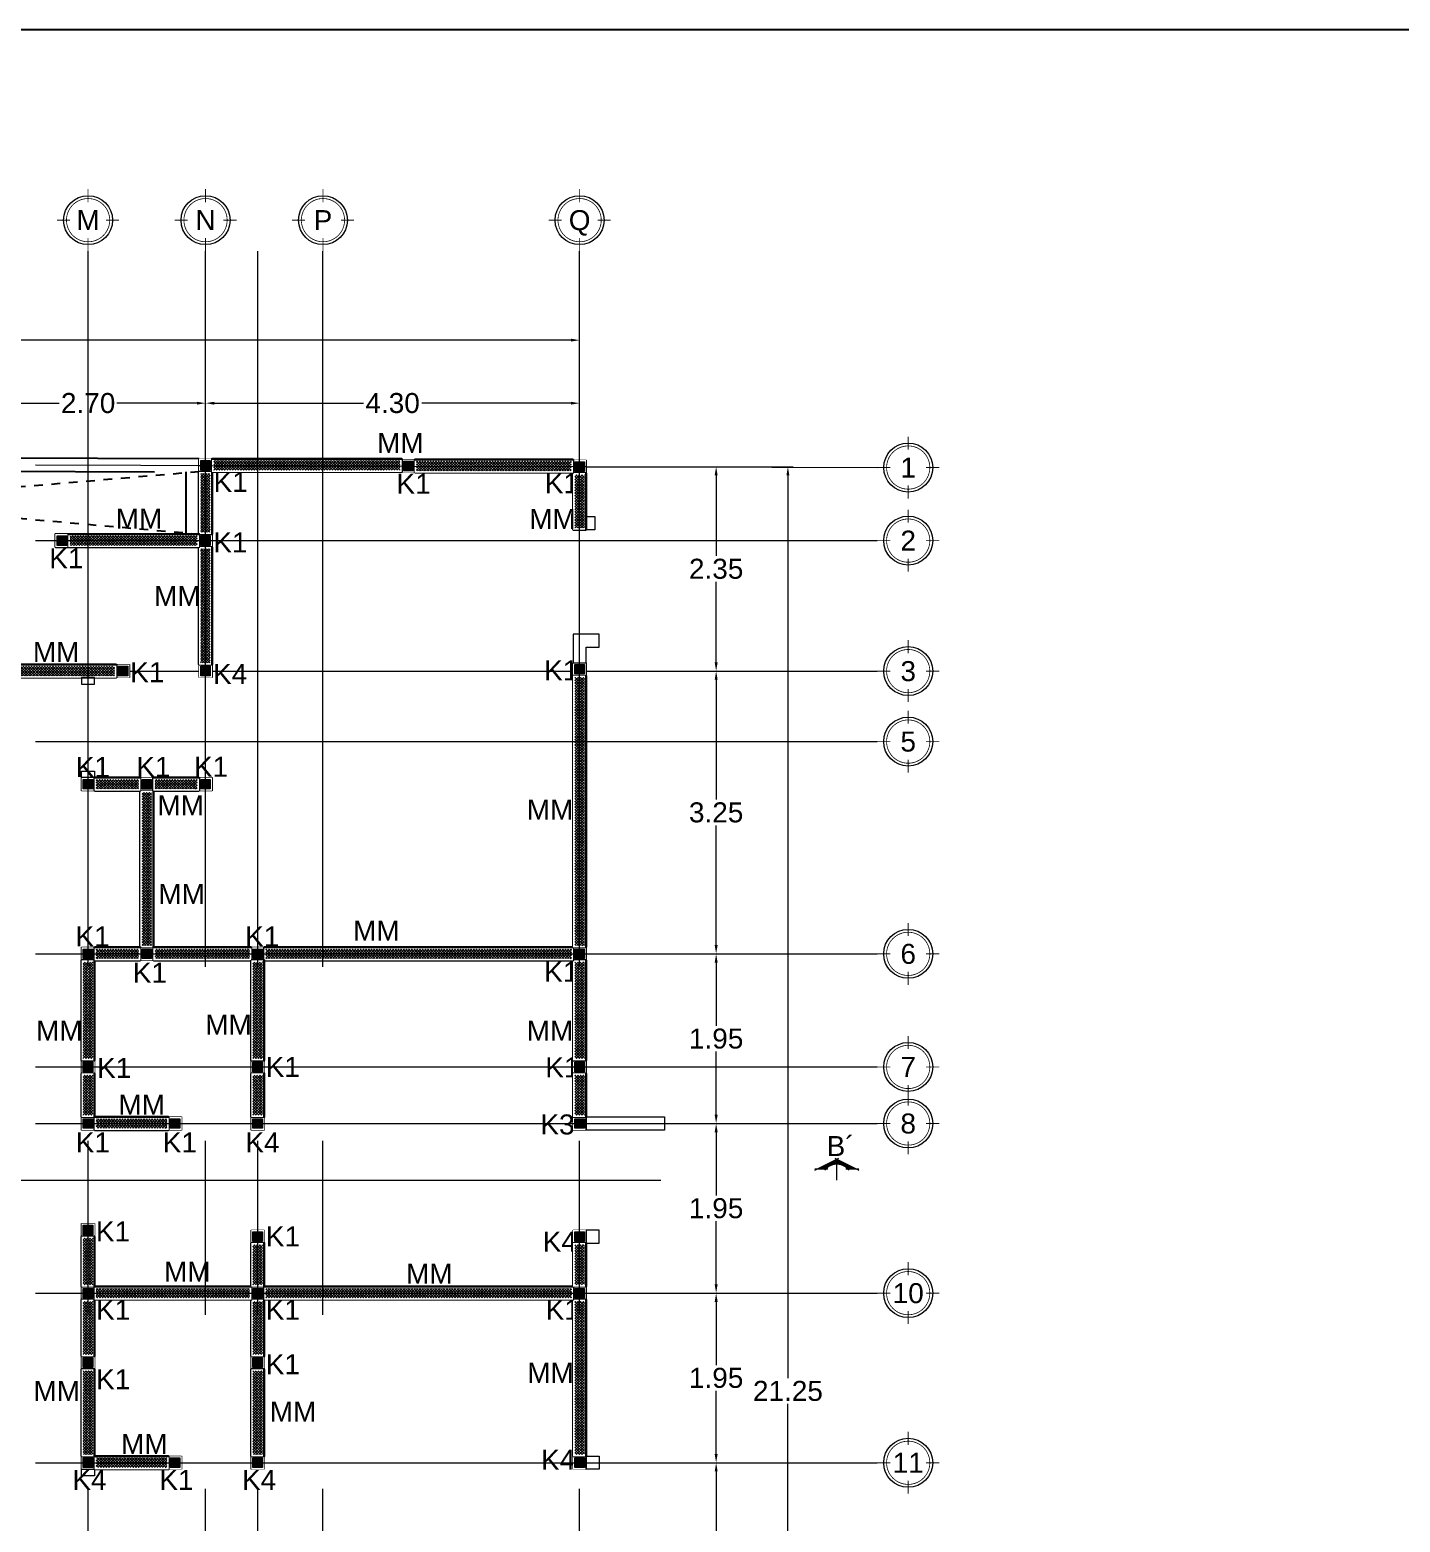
# Model space of a CAD drawing. Header units: metres. Extents: x 14 to 161, y 5 to 309.
# Drawn here: x 92.08 to 107.83, y 156.34 to 173.49 of the extents above; entities that cross this region are included whole.
import ezdxf
from ezdxf.enums import TextEntityAlignment as Align

# ---------------------------------------------------------------- set-up
doc = ezdxf.new("R2010")
doc.units = ezdxf.units.M
doc.set_wipeout_variables(frame=1)
doc.header["$PDMODE"] = 35
for name, pattern in [('ACAD_ISO05W100', [33, 24, -3, 0, -3, 0, -3]), ('CENTRO2', [0.9, 0.6, -0.1, 0.1, -0.1]), ('HIDDEN2', [4.7625, 3.175, -1.5875]), ('LÍNEAS_OCULTAS2', [0.1875, 0.125, -0.0625])]:
    doc.linetypes.add(name, pattern=pattern)
for name, color, linetype, lineweight in [('A-Acabados arquitectonicos', 254, 'Continuous', 20), ('E-Burbuja eje', 5, 'Continuous', 15), ('E-Castillos', 3, 'Continuous', 5), ('E-Corte', 2, 'ACAD_ISO05W100', 20), ('E-Ejes', 1, 'CENTRO2', 9), ('E-Hatch', 1, 'Continuous', 5), ('E-Muro de Mamposteria', 5, 'Continuous', 30), ('E-Textos', 3, 'Continuous', 15)]:
    doc.layers.add(name, color=color, linetype=linetype, lineweight=lineweight)
for name, color, linetype in [('E-Cotas', 2, 'Continuous'), ('E-Pie', 1, 'Continuous'), ('E-Vacio', 1, 'LÍNEAS_OCULTAS2')]:
    doc.layers.add(name, color=color, linetype=linetype)
doc.layers.add('E-Pretil', color=7, linetype='HIDDEN2', true_color=0xd6d6d6)
doc.styles.add('ARIAL', font='arial.ttf')
doc.styles.add('General', font='arial.ttf', dxfattribs={"height": 2.3})
doc.dimstyles.new('Generales', dxfattribs={"dimscale": 0, "dimtxt": 2.3, "dimasz": 2, "dimexe": 1.25, "dimexo": 0.625, "dimtad": 0, "dimtih": 1, "dimtoh": 1, "dimzin": 1, "dimdsep": 46, "dimtxsty": 'General', "dimcen": 2, "dimclrd": 2, "dimclre": 2, "dimclrt": 3, "dimadec": 0, "dimazin": 0, "dimtfac": 1, "dimtmove": 0, "dimatfit": 3, "dimfxl": 1, "dimlwd": 13, "dimlwe": 13, "dimarcsym": 0})

# ---------------------------------------------------------------- blocks, each defined once
blk = doc.blocks.new('*D364')
at = {"layer": 'Defpoints', "color": 0, "ltscale": 0.5, "transparency": 16777216}
for p in [(94.103, 169.2), (91.403, 168.395), (94.103, 168.386)]:
    blk.add_point(p, dxfattribs=at)
at = {"layer": 'E-Cotas', "color": 2, "linetype": 'Continuous', "lineweight": 13, "ltscale": 0.5, "transparency": 16777216}
for p, q in [((91.403, 168.426), (91.403, 169.262)), ((91.503, 169.2), (92.421, 169.2)), ((94.003, 169.2), (93.084, 169.2)), ((94.103, 168.417), (94.103, 169.262))]:
    blk.add_line(p, q, dxfattribs=at)
at = {"layer": 'E-Cotas', "color": 2, "ltscale": 0.5, "transparency": 16777216}
for points in [[(91.503, 169.216), (91.503, 169.183), (91.403, 169.2)], [(94.003, 169.216), (94.003, 169.183), (94.103, 169.2)]]:
    blk.add_solid(points, dxfattribs=at)
at = {"layer": 'E-Cotas', "color": 3, "ltscale": 0.5, "transparency": 16777216, "insert": (92.753, 169.2), "char_height": 0.23, "attachment_point": 5, "style": 'General'}
blk.add_mtext('2.70', dxfattribs=at)
blk = doc.blocks.new('*D363')
at = {"layer": 'Defpoints', "color": 0, "ltscale": 0.5, "transparency": 16777216}
for p in [(98.403, 169.2), (94.103, 168.485), (98.403, 168.485)]:
    blk.add_point(p, dxfattribs=at)
at = {"layer": 'E-Cotas', "color": 2, "linetype": 'Continuous', "lineweight": 13, "ltscale": 0.5, "transparency": 16777216}
for p, q in [((94.103, 168.517), (94.103, 169.262)), ((94.203, 169.2), (95.918, 169.2)), ((98.303, 169.2), (96.587, 169.2)), ((98.403, 168.517), (98.403, 169.262))]:
    blk.add_line(p, q, dxfattribs=at)
at = {"layer": 'E-Cotas', "color": 2, "ltscale": 0.5, "transparency": 16777216}
for points in [[(94.203, 169.216), (94.203, 169.183), (94.103, 169.2)], [(98.303, 169.216), (98.303, 169.183), (98.403, 169.2)]]:
    blk.add_solid(points, dxfattribs=at)
at = {"layer": 'E-Cotas', "color": 3, "ltscale": 0.5, "transparency": 16777216, "insert": (96.253, 169.2), "char_height": 0.23, "attachment_point": 5, "style": 'General'}
blk.add_mtext('4.30', dxfattribs=at)
blk = doc.blocks.new('*D352')
at = {"layer": 'Defpoints', "color": 0, "ltscale": 0.5, "transparency": 16777216}
for p in [(98.403, 169.924), (76.743, 168.546), (98.403, 168.439)]:
    blk.add_point(p, dxfattribs=at)
at = {"layer": 'E-Cotas', "color": 2, "linetype": 'Continuous', "lineweight": 13, "ltscale": 0.5, "transparency": 16777216}
for p, q in [((76.743, 168.577), (76.743, 169.987)), ((76.843, 169.924), (87.151, 169.924)), ((98.303, 169.924), (87.994, 169.924)), ((98.403, 168.47), (98.403, 169.987))]:
    blk.add_line(p, q, dxfattribs=at)
at = {"layer": 'E-Cotas', "color": 2, "ltscale": 0.5, "transparency": 16777216}
for points in [[(76.843, 169.941), (76.843, 169.908), (76.743, 169.924)], [(98.303, 169.941), (98.303, 169.908), (98.403, 169.924)]]:
    blk.add_solid(points, dxfattribs=at)
at = {"layer": 'E-Cotas', "color": 3, "ltscale": 0.5, "transparency": 16777216, "insert": (87.573, 169.924), "char_height": 0.23, "attachment_point": 5, "style": 'General'}
blk.add_mtext('21.66', dxfattribs=at)
blk = doc.blocks.new('*D343')
at = {"layer": 'Defpoints', "color": 0, "ltscale": 0.5, "transparency": 16777216}
for p in [(98.403, 168.47), (98.403, 166.12), (99.972, 166.12)]:
    blk.add_point(p, dxfattribs=at)
at = {"layer": 'E-Cotas', "color": 2, "linetype": 'Continuous', "lineweight": 13, "ltscale": 0.5, "transparency": 16777216}
for p, q in [((98.434, 168.47), (100.034, 168.47)), ((99.972, 168.37), (99.972, 167.444)), ((99.972, 166.22), (99.972, 167.147)), ((98.434, 166.12), (100.034, 166.12))]:
    blk.add_line(p, q, dxfattribs=at)
at = {"layer": 'E-Cotas', "color": 2, "ltscale": 0.5, "transparency": 16777216}
for points in [[(99.955, 168.37), (99.989, 168.37), (99.972, 168.47)], [(99.955, 166.22), (99.989, 166.22), (99.972, 166.12)]]:
    blk.add_solid(points, dxfattribs=at)
at = {"layer": 'E-Cotas', "color": 3, "ltscale": 0.5, "transparency": 16777216, "insert": (99.972, 167.295), "char_height": 0.23, "attachment_point": 5, "style": 'General'}
blk.add_mtext('2.35', dxfattribs=at)
blk = doc.blocks.new('*D342')
at = {"layer": 'Defpoints', "color": 0, "ltscale": 0.5, "transparency": 16777216}
for p in [(98.403, 166.12), (98.403, 162.87), (99.972, 162.87)]:
    blk.add_point(p, dxfattribs=at)
at = {"layer": 'E-Cotas', "color": 2, "linetype": 'Continuous', "lineweight": 13, "ltscale": 0.5, "transparency": 16777216}
for p, q in [((98.434, 166.12), (100.034, 166.12)), ((99.972, 166.02), (99.972, 164.644)), ((99.972, 162.97), (99.972, 164.347)), ((98.434, 162.87), (100.034, 162.87))]:
    blk.add_line(p, q, dxfattribs=at)
at = {"layer": 'E-Cotas', "color": 2, "ltscale": 0.5, "transparency": 16777216}
for points in [[(99.955, 166.02), (99.989, 166.02), (99.972, 166.12)], [(99.955, 162.97), (99.989, 162.97), (99.972, 162.87)]]:
    blk.add_solid(points, dxfattribs=at)
at = {"layer": 'E-Cotas', "color": 3, "ltscale": 0.5, "transparency": 16777216, "insert": (99.972, 164.495), "char_height": 0.23, "attachment_point": 5, "style": 'General'}
blk.add_mtext('3.25', dxfattribs=at)
blk = doc.blocks.new('*D341')
at = {"layer": 'Defpoints', "color": 0, "ltscale": 0.5, "transparency": 16777216}
for p in [(98.403, 162.87), (98.403, 160.92), (99.972, 160.92)]:
    blk.add_point(p, dxfattribs=at)
at = {"layer": 'E-Cotas', "color": 2, "linetype": 'Continuous', "lineweight": 13, "ltscale": 0.5, "transparency": 16777216}
for p, q in [((98.434, 162.87), (100.034, 162.87)), ((99.972, 162.77), (99.972, 162.044)), ((99.972, 161.02), (99.972, 161.747)), ((98.434, 160.92), (100.034, 160.92))]:
    blk.add_line(p, q, dxfattribs=at)
at = {"layer": 'E-Cotas', "color": 2, "ltscale": 0.5, "transparency": 16777216}
for points in [[(99.955, 162.77), (99.989, 162.77), (99.972, 162.87)], [(99.955, 161.02), (99.989, 161.02), (99.972, 160.92)]]:
    blk.add_solid(points, dxfattribs=at)
at = {"layer": 'E-Cotas', "color": 3, "ltscale": 0.5, "transparency": 16777216, "insert": (99.972, 161.895), "char_height": 0.23, "attachment_point": 5, "style": 'General'}
blk.add_mtext('1.95', dxfattribs=at)
blk = doc.blocks.new('*D340')
at = {"layer": 'Defpoints', "color": 0, "ltscale": 0.5, "transparency": 16777216}
for p in [(98.403, 160.92), (98.403, 158.97), (99.972, 158.97)]:
    blk.add_point(p, dxfattribs=at)
at = {"layer": 'E-Cotas', "color": 2, "linetype": 'Continuous', "lineweight": 13, "ltscale": 0.5, "transparency": 16777216}
for p, q in [((98.434, 160.92), (100.034, 160.92)), ((99.972, 160.82), (99.972, 160.094)), ((99.972, 159.07), (99.972, 159.797)), ((98.434, 158.97), (100.034, 158.97))]:
    blk.add_line(p, q, dxfattribs=at)
at = {"layer": 'E-Cotas', "color": 2, "ltscale": 0.5, "transparency": 16777216}
for points in [[(99.955, 160.82), (99.989, 160.82), (99.972, 160.92)], [(99.955, 159.07), (99.989, 159.07), (99.972, 158.97)]]:
    blk.add_solid(points, dxfattribs=at)
at = {"layer": 'E-Cotas', "color": 3, "ltscale": 0.5, "transparency": 16777216, "insert": (99.972, 159.945), "char_height": 0.23, "attachment_point": 5, "style": 'General'}
blk.add_mtext('1.95', dxfattribs=at)
blk = doc.blocks.new('*D339')
at = {"layer": 'Defpoints', "color": 0, "ltscale": 0.5, "transparency": 16777216}
for p in [(98.403, 158.97), (98.403, 157.02), (99.972, 157.02)]:
    blk.add_point(p, dxfattribs=at)
at = {"layer": 'E-Cotas', "color": 2, "linetype": 'Continuous', "lineweight": 13, "ltscale": 0.5, "transparency": 16777216}
for p, q in [((98.434, 158.97), (100.034, 158.97)), ((99.972, 158.87), (99.972, 158.144)), ((99.972, 157.12), (99.972, 157.847)), ((98.434, 157.02), (100.034, 157.02))]:
    blk.add_line(p, q, dxfattribs=at)
at = {"layer": 'E-Cotas', "color": 2, "ltscale": 0.5, "transparency": 16777216}
for points in [[(99.955, 158.87), (99.989, 158.87), (99.972, 158.97)], [(99.955, 157.12), (99.989, 157.12), (99.972, 157.02)]]:
    blk.add_solid(points, dxfattribs=at)
at = {"layer": 'E-Cotas', "color": 3, "ltscale": 0.5, "transparency": 16777216, "insert": (99.972, 157.995), "char_height": 0.23, "attachment_point": 5, "style": 'General'}
blk.add_mtext('1.95', dxfattribs=at)
blk = doc.blocks.new('*D338')
at = {"layer": 'Defpoints', "color": 0, "ltscale": 0.5, "transparency": 16777216}
for p in [(98.403, 157.02), (98.403, 155.07), (99.972, 155.07)]:
    blk.add_point(p, dxfattribs=at)
at = {"layer": 'E-Cotas', "color": 2, "linetype": 'Continuous', "lineweight": 13, "ltscale": 0.5, "transparency": 16777216}
for p, q in [((98.434, 157.02), (100.034, 157.02)), ((99.972, 156.92), (99.972, 156.194)), ((99.972, 155.17), (99.972, 155.897)), ((98.434, 155.07), (100.034, 155.07))]:
    blk.add_line(p, q, dxfattribs=at)
at = {"layer": 'E-Cotas', "color": 2, "ltscale": 0.5, "transparency": 16777216}
for points in [[(99.955, 156.92), (99.989, 156.92), (99.972, 157.02)], [(99.955, 155.17), (99.989, 155.17), (99.972, 155.07)]]:
    blk.add_solid(points, dxfattribs=at)
at = {"layer": 'E-Cotas', "color": 3, "ltscale": 0.5, "transparency": 16777216, "insert": (99.972, 156.045), "char_height": 0.23, "attachment_point": 5, "style": 'General'}
blk.add_mtext('1.95', dxfattribs=at)
blk = doc.blocks.new('*D335')
at = {"layer": 'Defpoints', "color": 0, "ltscale": 0.5, "transparency": 16777216}
for p in [(98.403, 168.47), (100.797, 168.47), (98.403, 147.22)]:
    blk.add_point(p, dxfattribs=at)
at = {"layer": 'E-Cotas', "color": 2, "linetype": 'Continuous', "lineweight": 13, "ltscale": 0.5, "transparency": 16777216}
for p, q in [((98.434, 168.47), (100.859, 168.47)), ((100.797, 168.37), (100.797, 157.994)), ((100.797, 147.32), (100.797, 157.697)), ((98.434, 147.22), (100.859, 147.22))]:
    blk.add_line(p, q, dxfattribs=at)
at = {"layer": 'E-Cotas', "color": 2, "ltscale": 0.5, "transparency": 16777216}
for points in [[(100.78, 168.37), (100.813, 168.37), (100.797, 168.47)], [(100.78, 147.32), (100.813, 147.32), (100.797, 147.22)]]:
    blk.add_solid(points, dxfattribs=at)
at = {"layer": 'E-Cotas', "color": 3, "ltscale": 0.5, "transparency": 16777216, "insert": (100.797, 157.845), "char_height": 0.23, "attachment_point": 5, "style": 'General'}
blk.add_mtext('21.25', dxfattribs=at)
blk = doc.blocks.new('*U468')
at = {"layer": 'E-Castillos'}
blk.add_lwpolyline([(-0.075, -0.075), (-0.075, 0.075), (0.075, 0.075), (0.075, -0.075), (-0.075, -0.075)], dxfattribs=at)
blk.add_wipeout([(-0.075, -0.075), (0.075, -0.075), (0.075, 0.075), (-0.075, 0.075)])
at = {"layer": 'E-Hatch'}
h = blk.add_hatch(color=1, dxfattribs=at)
h.dxf.hatch_style = 1
h.paths.add_polyline_path([(-0.055, -0.055), (-0.055, 0.055), (0.055, 0.055), (0.055, -0.055)])
at = {"layer": 'E-Castillos'}
blk.add_lwpolyline([(-0.055, -0.055), (-0.055, 0.055), (0.055, 0.055), (0.055, -0.055)], close=True, dxfattribs=at)
blk = doc.blocks.new('*U667')
for points in [[(-0.843, -0.075), (-0.193, -0.075), (-0.193, 0.075), (-0.843, 0.075)], [(-0.823, -0.055), (-0.213, -0.055), (-0.213, 0.055), (-0.823, 0.055)]]:
    blk.add_lwpolyline(points, close=True)
blk.add_wipeout([(-0.843, -0.075), (-0.193, -0.075), (-0.193, 0.075), (-0.843, 0.075)])
at = {"linetype": 'ByBlock', "lineweight": 5}
h = blk.add_hatch(dxfattribs=at)
h.set_pattern_fill('ANSI37', color=5, scale=0.0069)
h.set_pattern_definition([(45, (-1.035368, -6e-16), (-0.01549094, 0.01549094), []), (135, (-1.035368, -6e-16), (-0.01549094, -0.01549094), [])])
h.paths.add_polyline_path([(-0.823, 0.055), (-0.823, -0.055), (-0.213, -0.055), (-0.213, 0.055)])
blk.add_line((-0.843, 0.075), (-0.193, 0.075))
blk = doc.blocks.new('*U700')
for points in [[(-0.843, -0.075), (-0.128, -0.075), (-0.128, 0.075), (-0.843, 0.075)], [(-0.823, -0.055), (-0.148, -0.055), (-0.148, 0.055), (-0.823, 0.055)]]:
    blk.add_lwpolyline(points, close=True)
blk.add_wipeout([(-0.843, -0.075), (-0.128, -0.075), (-0.128, 0.075), (-0.843, 0.075)])
at = {"linetype": 'ByBlock', "lineweight": 5}
h = blk.add_hatch(dxfattribs=at)
h.set_pattern_fill('ANSI37', color=5, scale=0.0069)
h.set_pattern_definition([(45, (-0.97038, -5e-16), (-0.01549094, 0.01549094), []), (135, (-0.97038, -5e-16), (-0.01549094, -0.01549094), [])])
h.paths.add_polyline_path([(-0.823, 0.055), (-0.823, -0.055), (-0.148, -0.055), (-0.148, 0.055)])
blk.add_line((-0.843, 0.075), (-0.128, 0.075))
blk = doc.blocks.new('*U701')
for points in [[(-0.843, -0.075), (0.507, -0.075), (0.507, 0.075), (-0.843, 0.075)], [(-0.823, -0.055), (0.487, -0.055), (0.487, 0.055), (-0.823, 0.055)]]:
    blk.add_lwpolyline(points, close=True)
blk.add_wipeout([(-0.843, -0.075), (0.507, -0.075), (0.507, 0.075), (-0.843, 0.075)])
at = {"linetype": 'ByBlock', "lineweight": 5}
h = blk.add_hatch(dxfattribs=at)
h.set_pattern_fill('ANSI37', color=5, scale=0.0069)
h.set_pattern_definition([(45, (-0.335353, -2e-16), (-0.01549094, 0.01549094), []), (135, (-0.335353, -2e-16), (-0.01549094, -0.01549094), [])])
h.paths.add_polyline_path([(0.487, -0.055), (0.487, 0.055), (-0.823, 0.055), (-0.823, -0.055)])
blk.add_line((-0.843, 0.075), (0.507, 0.075))
blk = doc.blocks.new('*U710')
for points in [[(-0.843, -0.075), (0.957, -0.075), (0.957, 0.075), (-0.843, 0.075)], [(-0.823, -0.055), (0.937, -0.055), (0.937, 0.055), (-0.823, 0.055)]]:
    blk.add_lwpolyline(points, close=True)
blk.add_wipeout([(-0.843, -0.075), (0.957, -0.075), (0.957, 0.075), (-0.843, 0.075)])
at = {"linetype": 'ByBlock', "lineweight": 5}
h = blk.add_hatch(dxfattribs=at)
h.set_pattern_fill('ANSI37', color=5, scale=0.0069)
h.set_pattern_definition([(45, (0.114647, 6e-17), (-0.01549094, 0.01549094), []), (135, (0.114647, 6e-17), (-0.01549094, -0.01549094), [])])
h.paths.add_polyline_path([(0.937, -0.055), (0.937, 0.055), (-0.823, 0.055), (-0.823, -0.055)])
blk.add_line((-0.843, 0.075), (0.957, 0.075))
blk = doc.blocks.new('*U686')
for points in [[(-0.843, -0.075), (0.307, -0.075), (0.307, 0.075), (-0.843, 0.075)], [(-0.823, -0.055), (0.287, -0.055), (0.287, 0.055), (-0.823, 0.055)]]:
    blk.add_lwpolyline(points, close=True)
blk.add_wipeout([(-0.843, -0.075), (0.307, -0.075), (0.307, 0.075), (-0.843, 0.075)])
at = {"linetype": 'ByBlock', "lineweight": 5}
h = blk.add_hatch(dxfattribs=at)
h.set_pattern_fill('ANSI37', color=5, scale=0.0069)
h.set_pattern_definition([(45, (-0.535353, -3e-16), (-0.01549094, 0.01549094), []), (135, (-0.535353, -3e-16), (-0.01549094, -0.01549094), [])])
h.paths.add_polyline_path([(0.287, -0.055), (0.287, 0.055), (-0.823, 0.055), (-0.823, -0.055)])
blk.add_line((-0.843, 0.075), (0.307, 0.075))
blk = doc.blocks.new('*U712')
for points in [[(-0.843, -0.075), (-0.343, -0.075), (-0.343, 0.075), (-0.843, 0.075)], [(-0.823, -0.055), (-0.363, -0.055), (-0.363, 0.055), (-0.823, 0.055)]]:
    blk.add_lwpolyline(points, close=True)
blk.add_wipeout([(-0.843, -0.075), (-0.343, -0.075), (-0.343, 0.075), (-0.843, 0.075)])
at = {"linetype": 'ByBlock', "lineweight": 5}
h = blk.add_hatch(dxfattribs=at)
h.set_pattern_fill('ANSI37', color=5, scale=0.0069)
h.set_pattern_definition([(45, (-1.185353, -7e-16), (-0.01549094, 0.01549094), []), (135, (-1.185353, -7e-16), (-0.01549094, -0.01549094), [])])
h.paths.add_polyline_path([(-0.823, 0.055), (-0.823, -0.055), (-0.363, -0.055), (-0.363, 0.055)])
blk.add_line((-0.843, 0.075), (-0.343, 0.075))
blk = doc.blocks.new('*U719')
for points in [[(-0.843, -0.075), (0.157, -0.075), (0.157, 0.075), (-0.843, 0.075)], [(-0.823, -0.055), (0.137, -0.055), (0.137, 0.055), (-0.823, 0.055)]]:
    blk.add_lwpolyline(points, close=True)
blk.add_wipeout([(-0.843, -0.075), (0.157, -0.075), (0.157, 0.075), (-0.843, 0.075)])
at = {"linetype": 'ByBlock', "lineweight": 5}
h = blk.add_hatch(dxfattribs=at)
h.set_pattern_fill('ANSI37', color=5, scale=0.0069)
h.set_pattern_definition([(45, (-0.685353, -4e-16), (-0.01549094, 0.01549094), []), (135, (-0.685353, -4e-16), (-0.01549094, -0.01549094), [])])
h.paths.add_polyline_path([(0.137, -0.055), (0.137, 0.055), (-0.823, 0.055), (-0.823, -0.055)])
blk.add_line((-0.843, 0.075), (0.157, 0.075))
blk = doc.blocks.new('*U698')
for points in [[(-0.843, -0.075), (1.337, -0.075), (1.337, 0.075), (-0.843, 0.075)], [(-0.823, -0.055), (1.317, -0.055), (1.317, 0.055), (-0.823, 0.055)]]:
    blk.add_lwpolyline(points, close=True)
blk.add_wipeout([(-0.843, -0.075), (1.337, -0.075), (1.337, 0.075), (-0.843, 0.075)])
at = {"linetype": 'ByBlock', "lineweight": 5}
h = blk.add_hatch(dxfattribs=at)
h.set_pattern_fill('ANSI37', color=5, scale=0.0069)
h.set_pattern_definition([(45, (0.494547, 3e-16), (-0.01549094, 0.01549094), []), (135, (0.494547, 3e-16), (-0.01549094, -0.01549094), [])])
h.paths.add_polyline_path([(1.317, -0.055), (1.317, 0.055), (-0.823, 0.055), (-0.823, -0.055)])
blk.add_line((-0.843, 0.075), (1.337, 0.075))
blk = doc.blocks.new('*U699')
for points in [[(-0.843, -0.075), (0.977, -0.075), (0.977, 0.075), (-0.843, 0.075)], [(-0.823, -0.055), (0.957, -0.055), (0.957, 0.055), (-0.823, 0.055)]]:
    blk.add_lwpolyline(points, close=True)
blk.add_wipeout([(-0.843, -0.075), (0.977, -0.075), (0.977, 0.075), (-0.843, 0.075)])
at = {"linetype": 'ByBlock', "lineweight": 5}
h = blk.add_hatch(dxfattribs=at)
h.set_pattern_fill('ANSI37', color=5, scale=0.0069)
h.set_pattern_definition([(45, (0.134747, 7e-17), (-0.01549094, 0.01549094), []), (135, (0.134747, 7e-17), (-0.01549094, -0.01549094), [])])
h.paths.add_polyline_path([(0.957, -0.055), (0.957, 0.055), (-0.823, 0.055), (-0.823, -0.055)])
blk.add_line((-0.843, 0.075), (0.977, 0.075))
blk = doc.blocks.new('*U706')
for points in [[(-0.843, -0.075), (0.657, -0.075), (0.657, 0.075), (-0.843, 0.075)], [(-0.823, -0.055), (0.637, -0.055), (0.637, 0.055), (-0.823, 0.055)]]:
    blk.add_lwpolyline(points, close=True)
blk.add_wipeout([(-0.843, -0.075), (0.657, -0.075), (0.657, 0.075), (-0.843, 0.075)])
at = {"linetype": 'ByBlock', "lineweight": 5}
h = blk.add_hatch(dxfattribs=at)
h.set_pattern_fill('ANSI37', color=5, scale=0.0069)
h.set_pattern_definition([(45, (-0.185453, -1e-16), (-0.01549094, 0.01549094), []), (135, (-0.185453, -1e-16), (-0.01549094, -0.01549094), [])])
h.paths.add_polyline_path([(0.637, -0.055), (0.637, 0.055), (-0.823, 0.055), (-0.823, -0.055)])
blk.add_line((-0.843, 0.075), (0.657, 0.075))
blk = doc.blocks.new('*U705')
for points in [[(-0.843, -0.075), (0.757, -0.075), (0.757, 0.075), (-0.843, 0.075)], [(-0.823, -0.055), (0.737, -0.055), (0.737, 0.055), (-0.823, 0.055)]]:
    blk.add_lwpolyline(points, close=True)
blk.add_wipeout([(-0.843, -0.075), (0.757, -0.075), (0.757, 0.075), (-0.843, 0.075)])
at = {"linetype": 'ByBlock', "lineweight": 5}
h = blk.add_hatch(dxfattribs=at)
h.set_pattern_fill('ANSI37', color=5, scale=0.0069)
h.set_pattern_definition([(45, (-0.085253, -5e-17), (-0.01549094, 0.01549094), []), (135, (-0.085253, -5e-17), (-0.01549094, -0.01549094), [])])
h.paths.add_polyline_path([(0.737, -0.055), (0.737, 0.055), (-0.823, 0.055), (-0.823, -0.055)])
blk.add_line((-0.843, 0.075), (0.757, 0.075))
blk = doc.blocks.new('*U716')
for points in [[(-0.843, -0.075), (-0.318, -0.075), (-0.318, 0.075), (-0.843, 0.075)], [(-0.823, -0.055), (-0.338, -0.055), (-0.338, 0.055), (-0.823, 0.055)]]:
    blk.add_lwpolyline(points, close=True)
blk.add_wipeout([(-0.843, -0.075), (-0.318, -0.075), (-0.318, 0.075), (-0.843, 0.075)])
at = {"linetype": 'ByBlock', "lineweight": 5}
h = blk.add_hatch(dxfattribs=at)
h.set_pattern_fill('ANSI37', color=5, scale=0.0069)
h.set_pattern_definition([(45, (-1.160153, -6e-16), (-0.01549094, 0.01549094), []), (135, (-1.160153, -6e-16), (-0.01549094, -0.01549094), [])])
h.paths.add_polyline_path([(-0.823, 0.055), (-0.823, -0.055), (-0.338, -0.055), (-0.338, 0.055)])
blk.add_line((-0.843, 0.075), (-0.318, 0.075))
blk = doc.blocks.new('*U711')
for points in [[(-0.843, -0.075), (-0.318, -0.075), (-0.318, 0.075), (-0.843, 0.075)], [(-0.823, -0.055), (-0.338, -0.055), (-0.338, 0.055), (-0.823, 0.055)]]:
    blk.add_lwpolyline(points, close=True)
blk.add_wipeout([(-0.843, -0.075), (-0.318, -0.075), (-0.318, 0.075), (-0.843, 0.075)])
at = {"linetype": 'ByBlock', "lineweight": 5}
h = blk.add_hatch(dxfattribs=at)
h.set_pattern_fill('ANSI37', color=5, scale=0.0069)
h.set_pattern_definition([(45, (-1.160253, -6e-16), (-0.01549094, 0.01549094), []), (135, (-1.160253, -6e-16), (-0.01549094, -0.01549094), [])])
h.paths.add_polyline_path([(-0.823, 0.055), (-0.823, -0.055), (-0.338, -0.055), (-0.338, 0.055)])
blk.add_line((-0.843, 0.075), (-0.318, 0.075))
blk = doc.blocks.new('*U713')
for points in [[(-0.843, -0.075), (0.007, -0.075), (0.007, 0.075), (-0.843, 0.075)], [(-0.823, -0.055), (-0.013, -0.055), (-0.013, 0.055), (-0.823, 0.055)]]:
    blk.add_lwpolyline(points, close=True)
blk.add_wipeout([(-0.843, -0.075), (0.007, -0.075), (0.007, 0.075), (-0.843, 0.075)])
at = {"linetype": 'ByBlock', "lineweight": 5}
h = blk.add_hatch(dxfattribs=at)
h.set_pattern_fill('ANSI37', color=5, scale=0.0069)
h.set_pattern_definition([(45, (-0.835353, -5e-16), (-0.01549094, 0.01549094), []), (135, (-0.835353, -5e-16), (-0.01549094, -0.01549094), [])])
h.paths.add_polyline_path([(-0.823, -0.055), (-0.013, -0.055), (-0.013, 0.055), (-0.823, 0.055)])
blk.add_line((-0.843, 0.075), (0.007, 0.075))
blk = doc.blocks.new('*U717')
for points in [[(-1.125, -0.075), (0, -0.075), (0, 0.075), (-1.125, 0.075)], [(-1.105, -0.055), (-0.02, -0.055), (-0.02, 0.055), (-1.105, 0.055)]]:
    blk.add_lwpolyline(points, close=True)
blk.add_wipeout([(-1.125, -0.075), (0, -0.075), (0, 0.075), (-1.125, 0.075)])
at = {"linetype": 'ByBlock', "lineweight": 5}
h = blk.add_hatch(dxfattribs=at)
h.set_pattern_fill('ANSI37', color=5, scale=0.0069)
h.set_pattern_definition([(45, (-1.1249, -6e-16), (-0.01549094, 0.01549094), []), (135, (-1.1249, -6e-16), (-0.01549094, -0.01549094), [])])
h.paths.add_polyline_path([(-1.105, -0.055), (-0.02, -0.055), (-0.02, 0.055), (-1.105, 0.055)])
blk.add_line((-1.125, 0.075), (0, 0.075))
blk = doc.blocks.new('*U714')
for points in [[(-3.55, -0.075), (0, -0.075), (0, 0.075), (-3.55, 0.075)], [(-3.53, -0.055), (-0.02, -0.055), (-0.02, 0.055), (-3.53, 0.055)]]:
    blk.add_lwpolyline(points, close=True)
blk.add_wipeout([(-3.55, -0.075), (0, -0.075), (0, 0.075), (-3.55, 0.075)])
at = {"linetype": 'ByBlock', "lineweight": 5}
h = blk.add_hatch(dxfattribs=at)
h.set_pattern_fill('ANSI37', color=5, scale=0.0069)
h.set_pattern_definition([(45, (-3.5501, -2e-15), (-0.01549094, 0.01549094), []), (135, (-3.5501, -2e-15), (-0.01549094, -0.01549094), [])])
h.paths.add_polyline_path([(-3.53, -0.055), (-0.02, -0.055), (-0.02, 0.055), (-3.53, 0.055)])
blk.add_line((-3.55, 0.075), (0, 0.075))
blk = doc.blocks.new('*U715')
for points in [[(-2.814, -0.075), (0.307, -0.075), (0.307, 0.075), (-2.814, 0.075)], [(-2.794, -0.055), (0.287, -0.055), (0.287, 0.055), (-2.794, 0.055)]]:
    blk.add_lwpolyline(points, close=True)
blk.add_wipeout([(-2.814, -0.075), (0.307, -0.075), (0.307, 0.075), (-2.814, 0.075)])
at = {"linetype": 'ByBlock', "lineweight": 5}
h = blk.add_hatch(dxfattribs=at)
h.set_pattern_fill('ANSI37', color=5, scale=0.0069)
h.set_pattern_definition([(45, (-2.507057, -1e-15), (-0.01549094, 0.01549094), []), (135, (-2.507057, -1e-15), (-0.01549094, -0.01549094), [])])
h.paths.add_polyline_path([(0.287, -0.055), (0.287, 0.055), (-2.794, 0.055), (-2.794, -0.055)])
blk.add_line((-2.814, 0.075), (0.307, 0.075))
blk = doc.blocks.new('*U718')
for points in [[(-0.843, -0.075), (-0.268, -0.075), (-0.268, 0.075), (-0.843, 0.075)], [(-0.823, -0.055), (-0.288, -0.055), (-0.288, 0.055), (-0.823, 0.055)]]:
    blk.add_lwpolyline(points, close=True)
blk.add_wipeout([(-0.843, -0.075), (-0.268, -0.075), (-0.268, 0.075), (-0.843, 0.075)])
at = {"linetype": 'ByBlock', "lineweight": 5}
h = blk.add_hatch(dxfattribs=at)
h.set_pattern_fill('ANSI37', color=5, scale=0.0069)
h.set_pattern_definition([(45, (-1.110353, -6e-16), (-0.01549094, 0.01549094), []), (135, (-1.110353, -6e-16), (-0.01549094, -0.01549094), [])])
h.paths.add_polyline_path([(-0.823, 0.055), (-0.823, -0.055), (-0.288, -0.055), (-0.288, 0.055)])
blk.add_line((-0.843, 0.075), (-0.268, 0.075))
blk = doc.blocks.new('k-burb-colmn')
at = {"const_width": 0.00024}
for points in [[(0, 0.0055), (0, 0.0095)], [(0, 0.0055), (0, 0.0095)], [(-0.0055, 0), (-0.0095, 0)], [(-0.0055, 0), (-0.0095, 0)], [(0.0055, 0), (0.0095, 0)], [(0.0055, 0), (0.0095, 0)], [(0, -0.0055), (0, -0.0095)], [(0, -0.0055), (0, -0.0095)]]:
    blk.add_lwpolyline(points, dxfattribs=at)
blk.add_lwpolyline([(-0.00663, 0, 1), (0.00663, 0, 1)], format="xyb", close=True, dxfattribs=at)
blk.add_lwpolyline([(-0.00663, 0, 1), (0.00663, 0, 1)], format="xyb", close=True, dxfattribs=at)
at = {"linetype": 'Continuous'}
blk.add_circle((0, 0), 0.0075, dxfattribs=at)
blk.add_circle((0, 0), 0.0075, dxfattribs=at)
at = {"color": 2, "style": 'ARIAL'}
blk.add_attdef('NUM', text='', height=0.023, dxfattribs=at).set_placement((0.00124, 0.00008), align=Align.MIDDLE_CENTER)
blk = doc.blocks.new('SEÑA')
at = {"layer": 'E-Corte', "color": 0}
for p, q in [((-1.1, -0.05), (0.1, 0.55)), ((-0.459, 0), (-1.1, 0)), ((-0.1, 0.55), (1.1, -0.05)), ((1.1, 0), (0.459, 0))]:
    blk.add_line(p, q, dxfattribs=at)
at = {"layer": 'E-Corte', "color": 16}
for p, q in [((-0.869, 0.038), (-0.558, 0.038)), ((-0.844, 0.05), (-0.546, 0.05)), ((-0.819, 0.062), (-0.533, 0.062)), ((-0.794, 0.075), (-0.52, 0.075)), ((-0.769, 0.088), (-0.505, 0.088)), ((-0.744, 0.1), (-0.491, 0.1)), ((-0.719, 0.113), (-0.475, 0.113)), ((-0.694, 0.125), (-0.458, 0.125)), ((-0.669, 0.138), (-0.441, 0.138)), ((-0.644, 0.15), (-0.422, 0.15)), ((-0.619, 0.163), (-0.402, 0.163)), ((-0.594, 0.175), (-0.381, 0.175)), ((-0.569, 0.188), (-0.358, 0.188)), ((-0.544, 0.2), (-0.333, 0.2)), ((-0.519, 0.212), (-0.305, 0.212)), ((-0.494, 0.225), (-0.274, 0.225)), ((-0.469, 0.237), (-0.238, 0.237)), ((-0.444, 0.25), (-0.195, 0.25)), ((-0.419, 0.263), (-0.139, 0.263)), ((-0.394, 0.275), (0.394, 0.275)), ((-0.369, 0.287), (0.369, 0.287)), ((-0.344, 0.3), (0.344, 0.3)), ((-0.319, 0.312), (0.319, 0.312)), ((-0.294, 0.325), (0.294, 0.325)), ((-0.269, 0.338), (0.269, 0.338)), ((-0.244, 0.35), (0.244, 0.35)), ((-0.219, 0.362), (0.219, 0.362)), ((-0.194, 0.375), (0.194, 0.375)), ((-0.169, 0.388), (0.169, 0.388)), ((-0.144, 0.4), (0.144, 0.4)), ((-0.119, 0.412), (0.119, 0.412)), ((-0.094, 0.425), (0.094, 0.425)), ((-0.069, 0.438), (0.069, 0.438)), ((-0.044, 0.45), (0.044, 0.45)), ((-0.019, 0.463), (0.019, 0.463)), ((0.139, 0.263), (0.419, 0.263)), ((0.195, 0.25), (0.444, 0.25)), ((0.238, 0.237), (0.469, 0.237)), ((0.274, 0.225), (0.494, 0.225)), ((0.305, 0.212), (0.519, 0.212)), ((0.333, 0.2), (0.544, 0.2)), ((0.358, 0.188), (0.569, 0.188)), ((0.381, 0.175), (0.594, 0.175)), ((0.402, 0.163), (0.619, 0.163)), ((0.422, 0.15), (0.644, 0.15)), ((0.441, 0.138), (0.669, 0.138)), ((0.458, 0.125), (0.694, 0.125)), ((0.475, 0.113), (0.719, 0.113)), ((0.491, 0.1), (0.744, 0.1)), ((0.505, 0.088), (0.769, 0.088)), ((0.52, 0.075), (0.794, 0.075)), ((0.533, 0.062), (0.819, 0.062)), ((0.546, 0.05), (0.844, 0.05)), ((0.558, 0.038), (0.869, 0.038))]:
    blk.add_line(p, q, dxfattribs=at)
at = {"layer": 'E-Corte', "color": 0}
blk.add_lwpolyline([(0, 0.472), (0.894, 0.025), (0.57, 0.025, 0.438529), (-0.57, 0.025), (-0.894, 0.025)], format="xyb", close=True, dxfattribs=at)
blk.add_arc((0, -0.5), 0.75, 36.8699, 143.1301, dxfattribs=at)

msp = doc.modelspace()

# ---------------------------------------------------------------- linework, layer by layer
at = {"layer": 'E-Corte', "color": 2}
msp.add_lwpolyline([(75.33522, 160.50914), (75.33522, 160.26775), (101.35892, 160.26775), (101.35892, 160.50914)], dxfattribs=at)
at = {"layer": 'E-Ejes', "ltscale": 20}
msp.add_lwpolyline([(74.14762, 166.12031), (101.82348, 166.12031)], dxfattribs=at)
at = {"layer": 'E-Muro de Mamposteria', "ltscale": 100}
msp.add_lwpolyline([(94.02753, 167.69531), (92.37753, 167.69531), (92.37753, 167.54531), (94.02753, 167.54531)], close=True, dxfattribs=at)
at = {"layer": 'E-Pie', "color": 5}
msp.add_lwpolyline([(69.65758, 173.49116), (69.65758, 116.09116), (156.91409, 116.09116), (156.91409, 173.49116)], close=True, dxfattribs=at)
at = {"layer": 'E-Pretil'}
for points in [[(85.57753, 168.59), (85.57753, 168.44), (94.02753, 168.41037), (94.02753, 168.56037)], [(85.57753, 168.59), (85.57753, 168.44), (93.87753, 168.4109), (93.87753, 167.69531), (94.02753, 167.69531), (94.02753, 168.5609)]]:
    msp.add_lwpolyline(points, close=True, dxfattribs=at)
at = {"layer": 'E-Vacio', "ltscale": 0.5}
for p, q in [((85.57407, 168.43937), (94.02753, 167.69531)), ((94.02753, 168.41037), (85.57407, 167.69468))]:
    msp.add_line(p, q, dxfattribs=at)

# ---------------------------------------------------------------- block references
at = {"layer": 'E-Burbuja eje', "linetype": 'ByBlock'}
ref = msp.add_blockref('k-burb-colmn', (92.75253, 171.3036), dxfattribs=dict(at, xscale=37.49999999999999, yscale=37.49999999999999, zscale=37.49999999999999))
ref.add_attrib('NUM', 'M', dxfattribs={"layer": '0', "color": 2, "height": 0.23, "style": 'ARIAL'}).set_placement((92.75253, 171.3036), align=Align.MIDDLE_CENTER)
ref = msp.add_blockref('k-burb-colmn', (94.10253, 171.3036), dxfattribs=dict(at, xscale=37.49999999999999, yscale=37.49999999999999, zscale=37.49999999999999))
ref.add_attrib('NUM', 'N', dxfattribs={"layer": '0', "color": 2, "height": 0.23, "style": 'ARIAL'}).set_placement((94.10253, 171.3036), align=Align.MIDDLE_CENTER)
ref = msp.add_blockref('k-burb-colmn', (95.45253, 171.3036), dxfattribs=dict(at, xscale=37.49999999999999, yscale=37.49999999999999, zscale=37.49999999999999))
ref.add_attrib('NUM', 'P', dxfattribs={"layer": '0', "color": 2, "height": 0.23, "style": 'ARIAL'}).set_placement((95.45253, 171.3036), align=Align.MIDDLE_CENTER)
ref = msp.add_blockref('k-burb-colmn', (98.40253, 171.3036), dxfattribs=dict(at, xscale=37.49999999999999, yscale=37.49999999999999, zscale=37.49999999999999))
ref.add_attrib('NUM', 'Q', dxfattribs={"layer": '0', "color": 2, "height": 0.23, "style": 'ARIAL'}).set_placement((98.40253, 171.3036), align=Align.MIDDLE_CENTER)
ref = msp.add_blockref('k-burb-colmn', (102.17979, 168.46002), dxfattribs=dict(at, xscale=37.49999999999999, yscale=37.49999999999999, zscale=37.49999999999999))
ref.add_attrib('NUM', '1', dxfattribs={"layer": '0', "color": 2, "height": 0.23, "style": 'ARIAL'}).set_placement((102.17979, 168.46002), align=Align.MIDDLE_CENTER)
ref = msp.add_blockref('k-burb-colmn', (102.17974, 167.62007), dxfattribs=dict(at, xscale=37.49999999999999, yscale=37.49999999999999, zscale=37.49999999999999))
ref.add_attrib('NUM', '2', dxfattribs={"layer": '0', "color": 2, "height": 0.23, "style": 'ARIAL'}).set_placement((102.17974, 167.62007), align=Align.MIDDLE_CENTER)
ref = msp.add_blockref('k-burb-colmn', (102.17974, 166.12007), dxfattribs=dict(at, xscale=37.49999999999999, yscale=37.49999999999999, zscale=37.49999999999999))
ref.add_attrib('NUM', '3', dxfattribs={"layer": '0', "color": 2, "height": 0.23, "style": 'ARIAL'}).set_placement((102.17974, 166.12007), align=Align.MIDDLE_CENTER)
ref = msp.add_blockref('k-burb-colmn', (102.17974, 165.31007), dxfattribs=dict(at, xscale=37.49999999999999, yscale=37.49999999999999, zscale=37.49999999999999))
ref.add_attrib('NUM', '5', dxfattribs={"layer": '0', "color": 2, "height": 0.23, "style": 'ARIAL'}).set_placement((102.17974, 165.31007), align=Align.MIDDLE_CENTER)
ref = msp.add_blockref('k-burb-colmn', (102.17974, 162.87007), dxfattribs=dict(at, xscale=37.49999999999999, yscale=37.49999999999999, zscale=37.49999999999999))
ref.add_attrib('NUM', '6', dxfattribs={"layer": '0', "color": 2, "height": 0.23, "style": 'ARIAL'}).set_placement((102.17974, 162.87007), align=Align.MIDDLE_CENTER)
ref = msp.add_blockref('k-burb-colmn', (102.17974, 161.57007), dxfattribs=dict(at, xscale=37.49999999999999, yscale=37.49999999999999, zscale=37.49999999999999))
ref.add_attrib('NUM', '7', dxfattribs={"layer": '0', "color": 2, "height": 0.23, "style": 'ARIAL'}).set_placement((102.17974, 161.57007), align=Align.MIDDLE_CENTER)
ref = msp.add_blockref('k-burb-colmn', (102.17974, 160.92007), dxfattribs=dict(at, xscale=37.49999999999999, yscale=37.49999999999999, zscale=37.49999999999999))
ref.add_attrib('NUM', '8', dxfattribs={"layer": '0', "color": 2, "height": 0.23, "style": 'ARIAL'}).set_placement((102.17974, 160.92007), align=Align.MIDDLE_CENTER)
ref = msp.add_blockref('k-burb-colmn', (102.17974, 158.97007), dxfattribs=dict(at, xscale=37.49999999999999, yscale=37.49999999999999, zscale=37.49999999999999))
ref.add_attrib('NUM', '10', dxfattribs={"layer": '0', "color": 2, "height": 0.23, "style": 'ARIAL'}).set_placement((102.17974, 158.97007), align=Align.MIDDLE_CENTER)
ref = msp.add_blockref('k-burb-colmn', (102.17974, 157.02007), dxfattribs=dict(at, xscale=37.49999999999999, yscale=37.49999999999999, zscale=37.49999999999999))
ref.add_attrib('NUM', '11', dxfattribs={"layer": '0', "color": 2, "height": 0.23, "style": 'ARIAL'}).set_placement((102.17974, 157.02007), align=Align.MIDDLE_CENTER)
at = {"layer": 'E-Corte', "color": 2, "ltscale": 0.01, "xscale": 0.2287611696416008, "yscale": 0.2287611696416008, "zscale": 0.2287611696416008}
msp.add_blockref('SEÑA', (101.35892, 160.39476), dxfattribs=at)

# ---------------------------------------------------------------- texts
at = {"layer": 'E-Textos', "ltscale": 0.5, "char_height": 0.23, "attachment_point": 1, "style": 'General'}
for s, insert, width in [('K1', (94.19464, 168.4097), 0.08), ('K1', (98.00196, 168.39488), 0.08), ('K1', (94.19148, 167.71424), 0.08), ('K1', (92.30589, 167.53177), 0.08), ('K1', (93.23619, 166.22207), 0.08), ('K1', (97.99507, 166.24267), 0.08), ('K4', (94.18827, 166.20254), 0.08), ('K1', (92.61039, 165.13232), 0.08), ('K1', (93.30681, 165.13438), 0.08), ('K1', (93.96919, 165.13555), 0.08), ('K1', (92.60773, 163.18473), 0.08), ('K1', (94.55773, 163.18473), 0.08), ('K1', (93.26598, 162.76793), 0.08), ('K1', (97.99547, 162.77871), 0.08), ('K1', (92.85582, 161.6738), 0.08), ('K1', (94.794, 161.68538), 0.08), ('K1', (98.00753, 161.68018), 0.08), ('K3', (97.95133, 161.0242), 0.08), ('K1', (92.61077, 160.81676), 0.08), ('K1', (93.61077, 160.81676), 0.08), ('K4', (94.56077, 160.81676), 0.08), ('\\pxqc;B´', (101.27734, 160.77619), 0.2499252), ('K1', (92.84253, 159.79446), 0.08), ('K1', (94.79588, 159.73677), 0.08), ('K4', (97.97789, 159.67689), 0.08), ('K1', (92.84454, 158.89463), 0.08), ('K1', (94.79454, 158.89463), 0.08), ('K1', (98.01208, 158.89463), 0.08), ('K1', (94.79454, 158.26724), 0.08), ('K1', (92.84454, 158.09463), 0.08), ('MM', (94.84162, 157.72259), 0.08), ('K4', (97.95814, 157.16921), 0.08), ('K4', (92.57148, 156.93883), 0.08), ('K1', (93.57148, 156.93883), 0.08), ('K4', (94.52148, 156.93883), 0.08)]:
    msp.add_mtext(s, dxfattribs=dict(at, insert=insert, width=width))

# ---------------------------------------------------------------- dimensions: what is measured, and where the dimension line sits
at = {"layer": 'E-Cotas', "ltscale": 0.5}
for base, p1, p2, picture, middle in [((98.40253, 169.92437), (76.74254, 168.5458), (98.40253, 168.4388), '*D352', (87.57253, 169.92437)), ((94.10253, 169.19961), (91.40253, 168.39511), (94.10253, 168.3857), '*D364', (92.75253, 169.19961)), ((98.40253, 169.19961), (94.10253, 168.48528), (98.40253, 168.48528), '*D363', (96.25253, 169.19961))]:
    dim = msp.add_linear_dim(base=base, p1=p1, p2=p2, dimstyle='Generales', override={"dimscale": 0, "dimtxt": 1.15, "dimasz": 1, "dimexe": 0.625, "dimexo": 0.3125, "dimgap": 0.3125, "dimcen": 1, "dimtix": 1, "dimtofl": 1, "dimtmove": 0, "dimatfit": 3}, dxfattribs=at)
    dim.commit()
    dim.dimension.update_dxf_attribs({"geometry": picture, "text_midpoint": middle})
for base, p1, p2, picture, middle in [((99.97185, 166.12031), (98.40253, 168.4703), (98.40253, 166.12031), '*D343', (99.97185, 167.2953)), ((100.79655, 168.4703), (98.40253, 147.22031), (98.40253, 168.4703), '*D335', (100.79655, 157.8453)), ((99.97185, 162.87031), (98.40253, 166.12031), (98.40253, 162.87031), '*D342', (99.97185, 164.49531)), ((99.97185, 160.92031), (98.40253, 162.87031), (98.40253, 160.92031), '*D341', (99.97185, 161.89531)), ((99.97185, 158.97031), (98.40253, 160.92031), (98.40253, 158.97031), '*D340', (99.97185, 159.94531)), ((99.97185, 157.02031), (98.40253, 158.97031), (98.40253, 157.02031), '*D339', (99.97185, 157.99531)), ((99.97185, 155.07031), (98.40253, 157.02031), (98.40253, 155.07031), '*D338', (99.97185, 156.04531))]:
    dim = msp.add_linear_dim(base=base, p1=p1, p2=p2, angle=90, dimstyle='Generales', override={"dimscale": 0, "dimtxt": 1.15, "dimasz": 1, "dimexe": 0.625, "dimexo": 0.3125, "dimgap": 0.3125, "dimcen": 1, "dimtix": 1, "dimtofl": 1, "dimtmove": 0, "dimatfit": 3}, dxfattribs=at)
    dim.commit()
    dim.dimension.update_dxf_attribs({"geometry": picture, "text_midpoint": middle})

# ---------------------------------------------------------------- next in the draw order: block references
at = {"layer": 'E-Castillos', "ltscale": 0.5}
for p in [(94.10253, 168.48528), (96.43243, 168.47742), (98.40253, 168.4703), (92.45263, 167.62031), (94.10253, 167.62031), (93.15263, 166.12031), (94.10253, 166.12031), (98.40263, 166.14201), (92.75263, 164.82031), (93.42763, 164.82031), (94.10263, 164.82031), (92.75253, 162.87031), (93.42763, 162.87031), (94.70253, 162.87031), (98.40263, 162.87031), (92.75253, 161.57031), (94.70253, 161.57031), (98.40263, 161.57031), (92.75253, 160.92031), (93.75253, 160.92031), (94.70253, 160.92031), (98.40263, 160.92031), (92.75263, 159.69531), (94.70263, 159.62031), (98.40263, 159.62031), (92.75253, 158.97031), (94.70253, 158.97031), (98.40263, 158.97031), (92.75263, 158.17031), (94.70272, 158.17031), (92.75253, 157.02031), (93.75263, 157.02031), (94.70253, 157.02031), (98.40263, 157.02031)]:
    msp.add_blockref('*U468', p, dxfattribs=at)

# ---------------------------------------------------------------- next in the draw order: linework, layer by layer
at = {"layer": 'A-Acabados arquitectonicos', "ltscale": 0.5}
for points in [[(98.32753, 166.21701), (98.47753, 166.21701), (98.47764, 166.39544), (98.62853, 166.39535), (98.62853, 166.54544), (98.32753, 166.54544), (98.32753, 166.21701)], [(92.67753, 156.94531), (92.82753, 156.94531), (92.82753, 156.87031), (92.67753, 156.87031), (92.67743, 156.94531)]]:
    msp.add_lwpolyline(points, dxfattribs=at)

# ---------------------------------------------------------------- next in the draw order: block references
at = {"layer": 'E-Muro de Mamposteria', "rotation": 270}
for name, p in [('*U700', (94.10233, 167.56761)), ('*U667', (98.40243, 167.55262)), ('*U701', (94.10233, 166.70263)), ('*U710', (93.42743, 163.90263)), ('*U686', (92.75233, 161.95263)), ('*U686', (98.40253, 161.95263)), ('*U712', (92.75233, 160.65263)), ('*U712', (94.70233, 160.65263)), ('*U712', (98.40253, 160.65263)), ('*U667', (92.75233, 158.05263)), ('*U667', (94.70233, 158.05263)), ('*U710', (98.40253, 158.05263)), ('*U719', (92.75243, 157.25263)), ('*U719', (94.70252, 157.25263))]:
    msp.add_blockref(name, p, dxfattribs=at)
at = {"layer": 'E-Muro de Mamposteria'}
msp.add_blockref('*U705', (92.3201, 166.12031), dxfattribs=at)

# ---------------------------------------------------------------- next in the draw order: texts
at = {"layer": 'E-Textos', "ltscale": 0.5, "insert": (96.29774, 168.38875), "char_height": 0.23, "width": 0.08, "attachment_point": 1, "style": 'General'}
msp.add_mtext('K1', dxfattribs=at)

# ---------------------------------------------------------------- next in the draw order: linework, layer by layer
at = {"layer": 'A-Acabados arquitectonicos', "ltscale": 0.5}
for points in [[(98.47753, 167.89544), (98.57753, 167.89544), (98.57753, 167.74544), (98.47753, 167.74544), (98.47753, 167.89544)], [(92.67753, 166.04531), (92.67753, 165.97031), (92.82753, 165.97031), (92.82753, 166.04531), (92.67753, 166.04531)], [(98.47753, 160.99531), (99.37753, 160.99531), (99.37753, 160.84531), (98.47753, 160.84531), (98.47753, 160.99531)], [(98.47753, 157.09531), (98.62753, 157.09531), (98.62753, 156.94531), (98.47753, 156.94531), (98.47753, 157.09531)]]:
    msp.add_lwpolyline(points, dxfattribs=at)

# ---------------------------------------------------------------- next in the draw order: block references
at = {"layer": 'E-Muro de Mamposteria'}
for name, p in [('*U698', (95.0201, 168.48528)), ('*U699', (97.35, 168.47742)), ('*U706', (93.3702, 167.62031)), ('*U716', (93.6701, 164.82031)), ('*U711', (94.3452, 164.82031)), ('*U711', (93.6701, 162.87031)), ('*U717', (94.62743, 162.87031)), ('*U714', (98.32753, 162.87031)), ('*U713', (93.6701, 160.92031)), ('*U710', (93.6701, 158.97031)), ('*U714', (98.32753, 158.97031)), ('*U713', (93.6701, 157.02031))]:
    msp.add_blockref(name, p, dxfattribs=at)

# ---------------------------------------------------------------- next in the draw order: texts
at = {"layer": 'E-Textos', "ltscale": 0.5, "char_height": 0.23, "width": 0.08, "attachment_point": 1, "style": 'General'}
for insert in [(97.82332, 167.98314), (93.51043, 167.09871), (92.11775, 166.45466), (93.55926, 163.67226), (92.15366, 162.10298), (97.79435, 162.10054), (97.80048, 158.16903), (92.12494, 157.96046)]:
    msp.add_mtext('MM', dxfattribs=dict(at, insert=insert))

# ---------------------------------------------------------------- next in the draw order: linework, layer by layer
at = {"layer": 'A-Acabados arquitectonicos', "ltscale": 0.5}
msp.add_lwpolyline([(92.67753, 164.97031), (92.82753, 164.97031), (92.82753, 164.89531), (92.67753, 164.89531), (92.67753, 164.97031)], dxfattribs=at)
at = {"layer": 'E-Ejes', "ltscale": 20}
for points in [[(94.10253, 144.72031), (94.10253, 170.94735)], [(95.45253, 144.72031), (95.45253, 170.94735)], [(74.14796, 168.54744), (101.82353, 168.46026)], [(74.14762, 167.62031), (101.82348, 167.62031)], [(74.14762, 160.92031), (101.82348, 160.92031)], [(74.14762, 157.02031), (101.82348, 157.02031)]]:
    msp.add_lwpolyline(points, dxfattribs=at)

# ---------------------------------------------------------------- next in the draw order: block references
at = {"layer": 'E-Muro de Mamposteria', "rotation": 270}
for name, p in [('*U715', (98.40253, 163.25263)), ('*U686', (94.70243, 161.95263)), ('*U718', (92.75253, 158.77763)), ('*U712', (94.70253, 158.70263)), ('*U712', (98.40253, 158.70263))]:
    msp.add_blockref(name, p, dxfattribs=at)

# ---------------------------------------------------------------- next in the draw order: texts
at = {"layer": 'E-Textos', "ltscale": 0.5, "char_height": 0.23, "width": 0.08, "attachment_point": 1, "style": 'General'}
for insert in [(96.07418, 168.85855), (93.06956, 167.98738), (93.54909, 164.6918), (95.79826, 163.25146), (93.10154, 161.25023), (93.62501, 159.33249), (96.40688, 159.3073), (93.13079, 157.35203)]:
    msp.add_mtext('MM', dxfattribs=dict(at, insert=insert))

# ---------------------------------------------------------------- next in the draw order: linework, layer by layer
at = {"layer": 'A-Acabados arquitectonicos', "ltscale": 0.5}
msp.add_lwpolyline([(98.47753, 159.69531), (98.47753, 159.54531), (98.62753, 159.54531), (98.62753, 159.69531), (98.47753, 159.69531)], dxfattribs=at)
at = {"layer": 'E-Ejes', "ltscale": 20}
for points in [[(92.75253, 144.72031), (92.75253, 170.94735)], [(94.70243, 144.72031), (94.70243, 170.94735)], [(98.40253, 144.72031), (98.40253, 170.94735)], [(74.14762, 165.31031), (101.82348, 165.31031)], [(74.14762, 162.87031), (101.82348, 162.87031)], [(74.14762, 161.57031), (101.82348, 161.57031)], [(74.14762, 158.97031), (101.82348, 158.97031)]]:
    msp.add_lwpolyline(points, dxfattribs=at)

# ---------------------------------------------------------------- next in the draw order: texts
at = {"layer": 'E-Textos', "ltscale": 0.5, "char_height": 0.23, "width": 0.08, "attachment_point": 1, "style": 'General'}
for insert in [(97.79565, 164.64228), (94.099, 162.16939)]:
    msp.add_mtext('MM', dxfattribs=dict(at, insert=insert))

doc.saveas('drawing.dxf')
